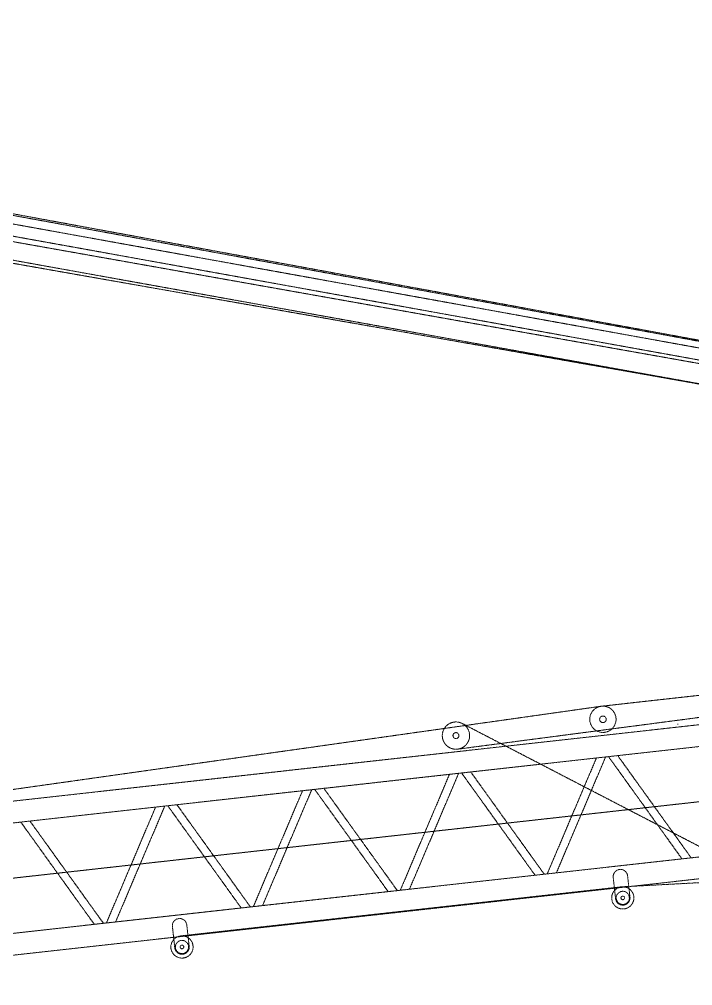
# Model space of a CAD drawing. Extents: x -77424 to 170509, y -26698 to 150000.
# Drawn here: x 39420 to 59915, y 30732 to 60140 of the extents above; entities that cross this region are included whole.
import ezdxf

# ---------------------------------------------------------------- set-up
doc = ezdxf.new("R2010")
doc.units = 0
doc.header["$LTSCALE"] = 3.5
doc.header["$MEASUREMENT"] = 0
doc.linetypes.add('CENTER', pattern=[2, 1.25, -0.25, 0.25, -0.25])
doc.linetypes.add('PHANTOM', pattern=[2.5, 1.25, -0.25, 0.25, -0.25, 0.25, -0.25])
doc.layers.add('_REFERENCE', color=253, linetype='CONTINUOUS')
doc.layers.add('CENTRELINES', color=1, linetype='CENTER', lineweight=5)

# ---------------------------------------------------------------- blocks, each defined once
blk = doc.blocks.new('ZPMC MAIN CRANE STOWED POSITION')
at = {"layer": '_REFERENCE', "linetype": 'PHANTOM', "lineweight": 15, "ltscale": 3}
for p, q in [((-6908, 43334), (82577, 26845)), ((82577, 26845), (-4349, 42788)), ((82724, 26355), (-7311, 42602)), ((-2906, 42184), (81451, 26945)), ((82184, 25885), (-4710, 41172)), ((-1628, 41332), (82724, 26355)), ((-3147, 41105), (81572, 25862)), ((38741, 21125), (80674, 26625)), ((16363, 18558), (78615, 25490)), ((16469, 17905), (78688, 24834)), ((43115, 22430), (65477, 24921)), ((16381, 18649), (43104, 22429)), ((38878, 21905), (48178, 17085)), ((45429, 21880), (45451, 21883)), ((16839, 14586), (79057, 21515)), ((43242, 20887), (41744, 17360)), ((43331, 20897), (45568, 17785)), ((43611, 20928), (45848, 17816)), ((16879, 13926), (79131, 20859)), ((42962, 20856), (41465, 17328)), ((38490, 20358), (36993, 16830)), ((38769, 20389), (37272, 16861)), ((38859, 20399), (41096, 17287)), ((39138, 20430), (41375, 17318)), ((34018, 19860), (32520, 16332)), ((34297, 19891), (32800, 16363)), ((34387, 19901), (36624, 16789)), ((34666, 19932), (36903, 16820)), ((30194, 19434), (32431, 16322)), ((29545, 19362), (28048, 15834)), ((29825, 19393), (28327, 15865)), ((29914, 19403), (32151, 16291)), ((25442, 18905), (27679, 15793)), ((25721, 18936), (27958, 15824)), ((57211, 17656), (43747, 16935)), ((43474, 17220), (43546, 16574)), ((43911, 17269), (43983, 16623)), ((30310, 15440), (43727, 16934)), ((30057, 15726), (30129, 15080)), ((30494, 15775), (30566, 15129))]:
    blk.add_line(p, q, dxfattribs=at)
for centre, radius in [((43160, 22033), 400), ((43160, 22033), 100), ((38687, 21537), 415), ((38687, 21537), 90), ((43765, 16598), 338), ((43765, 16598), 200), ((43765, 16598), 55), ((30348, 15104), 338), ((30348, 15104), 200), ((30348, 15104), 55)]:
    blk.add_circle(centre, radius, dxfattribs=at)
for centre, start, end in [((43693, 17244), 6.3544, 186.3544), ((43765, 16598), 186.3544, 6.3544), ((30276, 15750), 6.3544, 186.3544), ((30348, 15104), 186.3544, 6.3544)]:
    blk.add_arc(centre, 220, start, end, dxfattribs=at)
at = {"layer": 'CENTRELINES'}
blk.add_line((80498, 23356), (5295, 14981), dxfattribs=at)

msp = doc.modelspace()

# ---------------------------------------------------------------- block references
at = {"layer": '_REFERENCE'}
msp.add_blockref('ZPMC MAIN CRANE STOWED POSITION', (14022.6, 16805.4), dxfattribs=at)

doc.saveas('drawing.dxf')
